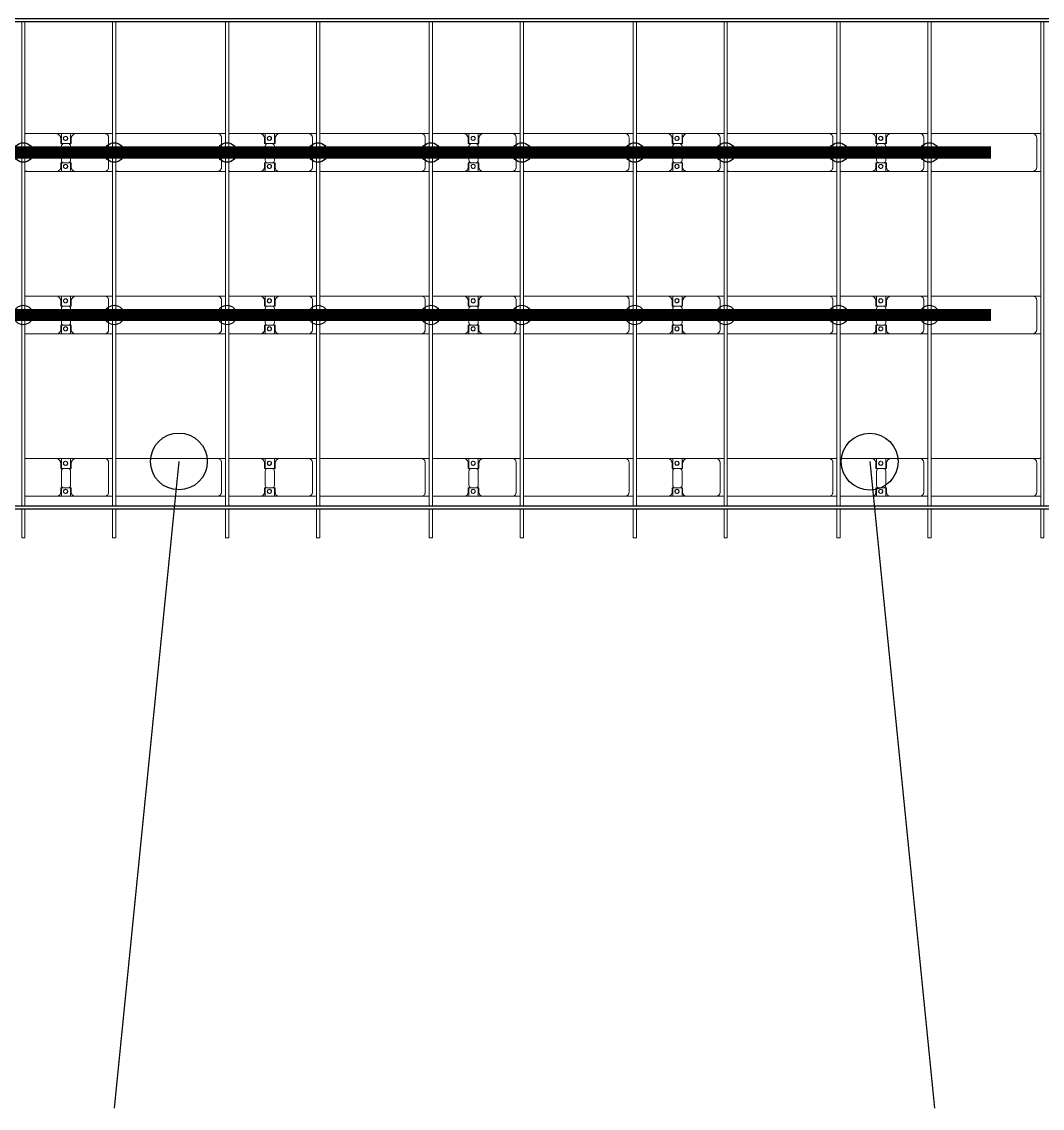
# Model space of a CAD drawing. Header units: millimetres. Extents: x -248177 to 167033, y 156986 to 268923.
# Drawn here: x -147352 to -134783, y 156986 to 170361 of the extents above; entities that cross this region are included whole.
import ezdxf

# ---------------------------------------------------------------- set-up
doc = ezdxf.new("R2010")
doc.units = ezdxf.units.MM
for name, color, linetype, lineweight in [('A-DETL-MBND', 5, 'Continuous', 9), ('A-GENM', 13, 'Continuous', 9), ('S-BEAM', 12, 'Continuous', 9)]:
    doc.layers.add(name, color=color, linetype=linetype, lineweight=lineweight)
for name, color, linetype in [('GC-BICH NEO', 6, 'Continuous'), ('GC-DAY NEO', 5, 'Continuous'), ('GC-HOP 40x60 GIA CUONG', 1, 'Continuous')]:
    doc.layers.add(name, color=color, linetype=linetype)

# ---------------------------------------------------------------- blocks, each defined once
blk = doc.blocks.new('Dầm C52 - Dầm C52-24593-BỐ TRÍ KHUNG KẾT CẤU BÈ PIN 02')
at = {"layer": 'S-BEAM', "color": 1}
for p, q in [((-48593, -20), (-48593, 20)), ((-48593, 20), (-48238, 20)), ((-48198, 20), (-42238, 20)), ((-48238, -20), (-48593, -20)), ((-42238, -20), (-48198, -20))]:
    blk.add_line(p, q, dxfattribs=at)
blk = doc.blocks.new('Dai phao do pin - DẢI PHAO ĐỠ PIN-V143-BỐ TRÍ KHUNG KẾT CẤU BÈ PIN 02')
at = {"layer": 'A-DETL-MBND', "color": 8}
for p, q in [((18320, 242), (18340, 242)), ((18320, 242), (18340, 242)), ((18700, 242), (18340, 242)), ((18700, 242), (18882, 242)), ((18882, 242), (18700, 242)), ((18760, 118), (18760, 182)), ((18768, 242), (18950, 242)), ((18768, 116), (18768, 242)), ((18950, 242), (18768, 242)), ((18882, 242), (18882, 116)), ((18890, 182), (18890, 118)), ((19300, 242), (18950, 242)), ((19300, 242), (19400, 242)), ((19300, 242), (19400, 242)), ((19350, -173), (19350, 192)), ((19440, 242), (19460, 242)), ((19440, 242), (19460, 242)), ((20690, 242), (19460, 242)), ((20690, 242), (20790, 242)), ((20690, 242), (20790, 242)), ((20740, -173), (20740, 192)), ((20830, 242), (20850, 242)), ((20830, 242), (20850, 242)), ((21210, 242), (20850, 242)), ((21210, 242), (21392, 242)), ((21392, 242), (21210, 242)), ((21270, 118), (21270, 182)), ((21278, 242), (21460, 242)), ((21278, 116), (21278, 242)), ((21460, 242), (21278, 242)), ((21392, 242), (21392, 116)), ((21400, 182), (21400, 118)), ((21810, 242), (21460, 242)), ((21810, 242), (21910, 242)), ((21810, 242), (21910, 242)), ((21860, -173), (21860, 192)), ((21950, 242), (21970, 242)), ((21950, 242), (21970, 242)), ((23200, 242), (21970, 242)), ((23200, 242), (23300, 242)), ((23200, 242), (23300, 242)), ((23250, -173), (23250, 192)), ((23340, 242), (23360, 242)), ((23340, 242), (23360, 242)), ((23720, 242), (23360, 242)), ((23720, 242), (23902, 242)), ((23902, 242), (23720, 242)), ((23780, 118), (23780, 182)), ((23788, 242), (23970, 242)), ((23788, 116), (23788, 242)), ((23970, 242), (23788, 242)), ((23902, 242), (23902, 116)), ((23910, 182), (23910, 118)), ((24320, 242), (23970, 242)), ((24320, 242), (24420, 242)), ((24320, 242), (24420, 242)), ((24370, -173), (24370, 192)), ((24460, 242), (24480, 242)), ((24460, 242), (24480, 242)), ((25710, 242), (24480, 242)), ((25710, 242), (25810, 242)), ((25710, 242), (25810, 242)), ((25760, -173), (25760, 192)), ((25850, 242), (25870, 242)), ((25850, 242), (25870, 242)), ((26230, 242), (25870, 242)), ((26230, 242), (26412, 242)), ((26411, 242), (26230, 242)), ((26290, 118), (26290, 182)), ((26298, 242), (26480, 242)), ((26298, 116), (26298, 242)), ((26480, 242), (26298, 242)), ((26412, 242), (26412, 116)), ((26420, 182), (26420, 118)), ((26830, 242), (26480, 242)), ((26830, 242), (26930, 242)), ((26830, 242), (26930, 242)), ((26880, -173), (26880, 192)), ((26970, 242), (26990, 242)), ((26970, 242), (26990, 242)), ((28220, 242), (26990, 242)), ((28220, 242), (28320, 242)), ((28220, 242), (28320, 242)), ((28270, -173), (28270, 192)), ((28360, 242), (28380, 242)), ((28360, 242), (28380, 242)), ((28740, 242), (28380, 242)), ((28740, 242), (28922, 242)), ((28922, 242), (28740, 242)), ((28800, 118), (28800, 182)), ((28808, 242), (28990, 242)), ((28808, 116), (28808, 242)), ((28990, 242), (28808, 242)), ((28922, 242), (28922, 116)), ((28930, 182), (28930, 118)), ((29340, 242), (28990, 242)), ((29340, 242), (29440, 242)), ((29340, 242), (29440, 242)), ((29390, -173), (29390, 192)), ((29480, 242), (29500, 242)), ((29480, 242), (29500, 242)), ((30730, 242), (29500, 242)), ((30730, 242), (30830, 242)), ((30730, 242), (30830, 242)), ((30780, -173), (30780, 192)), ((18852, 118), (18760, 118)), ((18768, 88), (18768, -88)), ((18890, 118), (18798, 118)), ((18882, -88), (18882, 88)), ((21362, 118), (21270, 118)), ((21278, 88), (21278, -88)), ((21400, 118), (21308, 118)), ((21392, -88), (21392, 88)), ((23872, 118), (23780, 118)), ((23788, 88), (23788, -88)), ((23910, 118), (23818, 118)), ((23902, -88), (23902, 88)), ((26382, 118), (26290, 118)), ((26298, 88), (26298, -88)), ((26420, 118), (26328, 118)), ((26412, -88), (26412, 88)), ((28892, 118), (28800, 118)), ((28808, 88), (28808, -88)), ((28930, 118), (28838, 118)), ((28922, -88), (28922, 88)), ((18760, -173), (18760, -118)), ((18760, -118), (18852, -118)), ((18768, -223), (18768, -116)), ((18798, -118), (18890, -118)), ((18882, -116), (18882, -223)), ((18890, -118), (18890, -173)), ((21270, -173), (21270, -118)), ((21270, -118), (21362, -118)), ((21278, -223), (21278, -116)), ((21308, -118), (21400, -118)), ((21392, -116), (21392, -223)), ((21400, -118), (21400, -173)), ((23780, -173), (23780, -118)), ((23780, -118), (23872, -118)), ((23788, -223), (23788, -116)), ((23818, -118), (23910, -118)), ((23902, -116), (23902, -223)), ((23910, -118), (23910, -173)), ((26290, -173), (26290, -118)), ((26290, -118), (26382, -118)), ((26298, -223), (26298, -116)), ((26328, -118), (26420, -118)), ((26412, -116), (26412, -223)), ((26420, -118), (26420, -173)), ((28800, -173), (28800, -118)), ((28800, -118), (28892, -118)), ((28808, -223), (28808, -116)), ((28838, -118), (28930, -118)), ((28922, -116), (28922, -223)), ((28930, -118), (28930, -173)), ((18340, -223), (18320, -223)), ((18340, -223), (18320, -223)), ((18340, -223), (18710, -223)), ((18882, -223), (18710, -223)), ((18710, -223), (18882, -223)), ((18940, -223), (18768, -223)), ((18768, -223), (18940, -223)), ((18940, -223), (19300, -223)), ((19400, -223), (19300, -223)), ((19400, -223), (19300, -223)), ((19460, -223), (19440, -223)), ((19460, -223), (19440, -223)), ((19460, -223), (20690, -223)), ((20790, -223), (20690, -223)), ((20790, -223), (20690, -223)), ((20850, -223), (20830, -223)), ((20850, -223), (20830, -223)), ((20850, -223), (21220, -223)), ((21392, -223), (21220, -223)), ((21220, -223), (21392, -223)), ((21450, -223), (21278, -223)), ((21278, -223), (21450, -223)), ((21450, -223), (21810, -223)), ((21910, -223), (21810, -223)), ((21910, -223), (21810, -223)), ((21970, -223), (21950, -223)), ((21970, -223), (21950, -223)), ((21970, -223), (23200, -223)), ((23300, -223), (23200, -223)), ((23300, -223), (23200, -223)), ((23360, -223), (23340, -223)), ((23360, -223), (23340, -223)), ((23360, -223), (23730, -223)), ((23902, -223), (23730, -223)), ((23730, -223), (23902, -223)), ((23953, -223), (23788, -223)), ((23788, -223), (23953, -223)), ((23960, -223), (24320, -223)), ((24420, -223), (24320, -223)), ((24420, -223), (24320, -223)), ((24480, -223), (24460, -223)), ((24480, -223), (24460, -223)), ((24480, -223), (25710, -223)), ((25810, -223), (25710, -223)), ((25810, -223), (25710, -223)), ((25870, -223), (25850, -223)), ((25870, -223), (25850, -223)), ((25870, -223), (26240, -223)), ((26412, -223), (26240, -223)), ((26240, -223), (26411, -223)), ((26470, -223), (26298, -223)), ((26298, -223), (26470, -223)), ((26470, -223), (26830, -223)), ((26930, -223), (26830, -223)), ((26930, -223), (26830, -223)), ((26990, -223), (26970, -223)), ((26990, -223), (26970, -223)), ((26990, -223), (28220, -223)), ((28320, -223), (28220, -223)), ((28320, -223), (28220, -223)), ((28380, -223), (28360, -223)), ((28380, -223), (28360, -223)), ((28380, -223), (28750, -223)), ((28922, -223), (28750, -223)), ((28750, -223), (28922, -223)), ((28980, -223), (28808, -223)), ((28808, -223), (28980, -223)), ((28980, -223), (29340, -223)), ((29440, -223), (29340, -223)), ((29440, -223), (29340, -223)), ((29500, -223), (29483, -223)), ((29500, -223), (29483, -223)), ((29500, -223), (30730, -223)), ((30830, -223), (30730, -223)), ((30830, -223), (30730, -223))]:
    blk.add_line(p, q, dxfattribs=at)
for centre, radius, start, end in [((18340, 192), 50, 90, 105), ((18700, 182), 60, 360, 90), ((18700, 182), 60, 360, 60), ((18819, 183), 25, 0, 180), ((18819, 183), 25, 0, 165), ((18819, 183), 25, 180, 360), ((18821, 183), 25, 0, 180), ((18821, 183), 25, 90, 180), ((18821, 183), 25, 180, 0), ((18821, 183), 25, 180, 300), ((18819, 183), 25, 210, 0), ((18821, 183), 25, 15, 75), ((18821, 183), 25, 330, 345), ((18950, 182), 60, 90, 180), ((18950, 182), 60, 120, 180), ((19300, 192), 50, 360, 90), ((19300, 192), 50, 360, 75), ((19460, 192), 50, 90, 105), ((20690, 192), 50, 360, 90), ((20690, 192), 50, 59.1566, 90), ((20690, 192), 50, 15, 30), ((20850, 192), 50, 90, 105), ((21210, 182), 60, 0, 90), ((21210, 182), 60, 0, 60), ((21329, 183), 25, 360, 180), ((21329, 183), 25, 360, 165), ((21329, 183), 25, 180, 0), ((21331, 183), 25, 0, 180), ((21331, 183), 25, 90, 180), ((21331, 183), 25, 180, 0), ((21331, 183), 25, 180, 300), ((21329, 183), 25, 210, 0), ((21331, 183), 25, 15, 75), ((21331, 183), 25, 330, 345), ((21460, 182), 60, 90, 180), ((21460, 182), 60, 120, 180), ((21810, 192), 50, 360, 90), ((21810, 192), 50, 360, 75), ((21970, 192), 50, 90, 105), ((23200, 192), 50, 360, 90), ((23200, 192), 50, 59.0938, 90), ((23200, 192), 50, 15, 30), ((23360, 192), 50, 90, 105), ((23720, 182), 60, 360, 90), ((23720, 182), 60, 360, 60), ((23839, 183), 25, 0, 180), ((23839, 183), 25, 0, 165), ((23839, 183), 25, 180, 0), ((23841, 183), 25, 360, 180), ((23841, 183), 25, 90, 180), ((23841, 183), 25, 180, 360), ((23841, 183), 25, 180, 300), ((23839, 183), 25, 210, 0), ((23841, 183), 25, 15, 75), ((23841, 183), 25, 330, 345), ((23970, 182), 60, 90, 180), ((23970, 182), 60, 120, 180), ((24320, 192), 50, 360, 90), ((24320, 192), 50, 360, 75), ((24480, 192), 50, 90, 105), ((25710, 192), 50, 0, 90), ((25710, 192), 50, 59.0311, 90), ((25710, 192), 50, 15, 30), ((25870, 192), 50, 90, 105), ((26230, 182), 60, 360, 90), ((26230, 182), 60, 360, 60), ((26349, 183), 25, 0, 180), ((26349, 183), 25, 0, 165), ((26349, 183), 25, 180, 0), ((26351, 183), 25, 360, 180), ((26351, 183), 25, 90, 180), ((26351, 183), 25, 180, 0), ((26351, 183), 25, 180, 300), ((26349, 183), 25, 210, 0), ((26351, 183), 25, 15, 75), ((26351, 183), 25, 330, 345), ((26480, 182), 60, 90, 180), ((26480, 182), 60, 120, 180), ((26830, 192), 50, 360, 90), ((26830, 192), 50, 360, 75), ((26990, 192), 50, 90, 105), ((28220, 192), 50, 360, 90), ((28220, 192), 50, 58.9684, 90), ((28220, 192), 50, 15, 30), ((28380, 192), 50, 90, 105), ((28740, 182), 60, 360, 90), ((28740, 182), 60, 360, 60), ((28859, 183), 25, 0, 180), ((28859, 183), 25, 360, 165), ((28859, 183), 25, 180, 0), ((28861, 183), 25, 360, 180), ((28861, 183), 25, 90, 180), ((28861, 183), 25, 180, 0), ((28861, 183), 25, 180, 300), ((28859, 183), 25, 210, 0), ((28861, 183), 25, 15, 75), ((28861, 183), 25, 330, 345), ((28990, 182), 60, 90, 180), ((28990, 182), 60, 120, 180), ((29340, 192), 50, 360, 90), ((29340, 192), 50, 360, 75), ((29500, 192), 50, 90, 105), ((30730, 192), 50, 0, 90), ((30730, 192), 50, 58.9056, 90), ((30730, 192), 50, 15, 30), ((18798, 88), 30, 90, 180), ((18852, 88), 30, 360, 90), ((21308, 88), 30, 90, 180), ((21362, 88), 30, 0, 90), ((23818, 88), 30, 90, 180), ((23872, 88), 30, 0, 90), ((26328, 88), 30, 90, 180), ((26382, 88), 30, 0, 90), ((28838, 88), 30, 90, 180), ((28892, 88), 30, 0, 90), ((18798, -88), 30, 180, 270), ((18852, -88), 30, 270, 360), ((21308, -88), 30, 180, 270), ((21362, -88), 30, 270, 0), ((23818, -88), 30, 180, 270), ((23872, -88), 30, 270, 0), ((26328, -88), 30, 180, 270), ((26382, -88), 30, 270, 0), ((28838, -88), 30, 180, 270), ((28892, -88), 30, 270, 0), ((18340, -173), 50, 255, 270), ((18710, -173), 50, 270, 0), ((18710, -173), 50, 285, 0), ((18819, -162), 25, 360, 180), ((18819, -162), 25, 105, 165), ((18819, -162), 25, 180, 360), ((18819, -162), 25, 195, 360), ((18821, -162), 25, 0, 180), ((18821, -162), 25, 105, 180), ((18821, -162), 25, 180, 0), ((18821, -162), 25, 180, 270), ((18819, -162), 25, 360, 75), ((18821, -162), 25, 15, 75), ((18821, -162), 25, 285, 345), ((18940, -173), 50, 180, 270), ((18940, -173), 50, 180, 255), ((19300, -173), 50, 270, 0), ((19300, -173), 50, 285, 360), ((19460, -173), 50, 255, 270), ((19460, -173), 50, 255, 270), ((20690, -173), 50, 270, 360), ((20690, -173), 50, 285, 300), ((20690, -173), 50, 330, 360), ((20850, -173), 50, 255, 270), ((21220, -173), 50, 270, 360), ((21220, -173), 50, 285, 0), ((21329, -162), 25, 360, 180), ((21329, -162), 25, 105, 165), ((21329, -162), 25, 180, 0), ((21329, -162), 25, 195, 0), ((21331, -162), 25, 360, 180), ((21331, -162), 25, 105, 180), ((21331, -162), 25, 180, 0), ((21331, -162), 25, 180, 270), ((21329, -162), 25, 0, 75), ((21331, -162), 25, 15, 75), ((21331, -162), 25, 285, 345), ((21450, -173), 50, 180, 270), ((21450, -173), 50, 180, 255), ((21810, -173), 50, 270, 0), ((21810, -173), 50, 285, 360), ((21970, -173), 50, 255, 270), ((21970, -173), 50, 255, 270), ((23200, -173), 50, 270, 360), ((23200, -173), 50, 285, 300), ((23200, -173), 50, 330, 360), ((23360, -173), 50, 244.4935, 270), ((23360, -173), 50, 244.4935, 255), ((23730, -173), 50, 270, 360), ((23730, -173), 50, 285, 360), ((23839, -162), 25, 360, 180), ((23839, -162), 25, 105, 165), ((23839, -162), 25, 180, 0), ((23839, -162), 25, 195, 0), ((23841, -162), 25, 360, 180), ((23841, -162), 25, 105, 180), ((23841, -162), 25, 180, 360), ((23841, -162), 25, 180, 270), ((23839, -162), 25, 360, 75), ((23841, -162), 25, 15, 75), ((23841, -162), 25, 285, 345), ((23960, -173), 50, 180, 270), ((23960, -173), 50, 180, 255), ((24320, -173), 50, 270, 0), ((24320, -173), 50, 285, 360), ((24480, -173), 50, 255, 270), ((24480, -173), 50, 255, 270), ((25710, -173), 50, 270, 0), ((25710, -173), 50, 285, 300), ((25710, -173), 50, 330, 360), ((25870, -173), 50, 255, 270), ((26240, -173), 50, 270, 0), ((26240, -173), 50, 285, 360), ((26349, -162), 25, 360, 180), ((26349, -162), 25, 105, 165), ((26349, -162), 25, 180, 0), ((26349, -162), 25, 195, 360), ((26351, -162), 25, 360, 180), ((26351, -162), 25, 105, 180), ((26351, -162), 25, 180, 360), ((26351, -162), 25, 180, 270), ((26349, -162), 25, 360, 75), ((26351, -162), 25, 15, 75), ((26351, -162), 25, 285, 345), ((26470, -173), 50, 180, 270), ((26470, -173), 50, 180, 255), ((26830, -173), 50, 270, 360), ((26830, -173), 50, 285, 360), ((26990, -173), 50, 255, 270), ((26990, -173), 50, 255, 270), ((28220, -173), 50, 270, 0), ((28220, -173), 50, 285, 300), ((28220, -173), 50, 330, 360), ((28380, -173), 50, 255, 270), ((28750, -173), 50, 270, 360), ((28750, -173), 50, 285, 360), ((28859, -162), 25, 360, 180), ((28859, -162), 25, 105, 165), ((28859, -162), 25, 180, 0), ((28859, -162), 25, 195, 0), ((28861, -162), 25, 360, 180), ((28861, -162), 25, 105, 180), ((28861, -162), 25, 180, 0), ((28861, -162), 25, 180, 270), ((28859, -162), 25, 360, 75), ((28861, -162), 25, 15, 75), ((28861, -162), 25, 285, 345), ((28980, -173), 50, 180, 270), ((28980, -173), 50, 180, 255), ((29340, -173), 50, 270, 360), ((29340, -173), 50, 285, 0), ((29500, -173), 50, 250.8998, 270), ((29500, -173), 50, 250.8998, 270), ((30730, -173), 50, 270, 0), ((30730, -173), 50, 285, 300), ((30730, -173), 50, 330, 360)]:
    blk.add_arc(centre, radius, start, end, dxfattribs=at)
blk = doc.blocks.new('Dai phao do pin - DẢI PHAO ĐỠ PIN-V144-BỐ TRÍ KHUNG KẾT CẤU BÈ PIN 02')
at = {"layer": 'A-DETL-MBND', "color": 8}
for p, q in [((18320, 242), (18340, 242)), ((18320, 242), (18340, 242)), ((18700, 242), (18340, 242)), ((18700, 242), (18882, 242)), ((18882, 242), (18700, 242)), ((18760, 118), (18760, 182)), ((18768, 242), (18950, 242)), ((18768, 116), (18768, 242)), ((18950, 242), (18768, 242)), ((18882, 242), (18882, 116)), ((18890, 182), (18890, 118)), ((19300, 242), (18950, 242)), ((19300, 242), (19400, 242)), ((19300, 242), (19400, 242)), ((19350, -173), (19350, 192)), ((19440, 242), (19460, 242)), ((19440, 242), (19460, 242)), ((20690, 242), (19460, 242)), ((20690, 242), (20790, 242)), ((20690, 242), (20790, 242)), ((20740, -173), (20740, 192)), ((20830, 242), (20850, 242)), ((20830, 242), (20850, 242)), ((21210, 242), (20850, 242)), ((21210, 242), (21392, 242)), ((21392, 242), (21210, 242)), ((21270, 118), (21270, 182)), ((21278, 242), (21460, 242)), ((21278, 116), (21278, 242)), ((21460, 242), (21278, 242)), ((21392, 242), (21392, 116)), ((21400, 182), (21400, 118)), ((21810, 242), (21460, 242)), ((21810, 242), (21910, 242)), ((21810, 242), (21910, 242)), ((21860, -173), (21860, 192)), ((21950, 242), (21970, 242)), ((21950, 242), (21970, 242)), ((23200, 242), (21970, 242)), ((23200, 242), (23300, 242)), ((23200, 242), (23300, 242)), ((23250, -173), (23250, 192)), ((23340, 242), (23360, 242)), ((23340, 242), (23360, 242)), ((23720, 242), (23360, 242)), ((23720, 242), (23902, 242)), ((23902, 242), (23720, 242)), ((23780, 118), (23780, 182)), ((23788, 242), (23970, 242)), ((23788, 116), (23788, 242)), ((23970, 242), (23788, 242)), ((23902, 242), (23902, 116)), ((23910, 182), (23910, 118)), ((24320, 242), (23970, 242)), ((24320, 242), (24420, 242)), ((24320, 242), (24420, 242)), ((24370, -173), (24370, 192)), ((24460, 242), (24480, 242)), ((24460, 242), (24480, 242)), ((25710, 242), (24480, 242)), ((25710, 242), (25810, 242)), ((25710, 242), (25810, 242)), ((25760, -173), (25760, 192)), ((25850, 242), (25870, 242)), ((25850, 242), (25870, 242)), ((26230, 242), (25870, 242)), ((26230, 242), (26412, 242)), ((26411, 242), (26230, 242)), ((26290, 118), (26290, 182)), ((26298, 242), (26480, 242)), ((26298, 116), (26298, 242)), ((26480, 242), (26298, 242)), ((26412, 242), (26412, 116)), ((26420, 182), (26420, 118)), ((26830, 242), (26480, 242)), ((26830, 242), (26930, 242)), ((26830, 242), (26930, 242)), ((26880, -173), (26880, 192)), ((26970, 242), (26990, 242)), ((26970, 242), (26990, 242)), ((28220, 242), (26990, 242)), ((28220, 242), (28320, 242)), ((28220, 242), (28320, 242)), ((28270, -173), (28270, 192)), ((28360, 242), (28380, 242)), ((28360, 242), (28380, 242)), ((28740, 242), (28380, 242)), ((28740, 242), (28922, 242)), ((28922, 242), (28740, 242)), ((28800, 118), (28800, 182)), ((28808, 242), (28990, 242)), ((28808, 116), (28808, 242)), ((28990, 242), (28808, 242)), ((28922, 242), (28922, 116)), ((28930, 182), (28930, 118)), ((29340, 242), (28990, 242)), ((29340, 242), (29440, 242)), ((29340, 242), (29440, 242)), ((29390, -173), (29390, 192)), ((29483, 242), (29500, 242)), ((29483, 242), (29500, 242)), ((30730, 242), (29500, 242)), ((30730, 242), (30830, 242)), ((30730, 242), (30830, 242)), ((30780, -173), (30780, 192)), ((18852, 118), (18760, 118)), ((18768, 88), (18768, -88)), ((18890, 118), (18798, 118)), ((18882, -88), (18882, 88)), ((21362, 118), (21270, 118)), ((21278, 88), (21278, -88)), ((21400, 118), (21308, 118)), ((21392, -88), (21392, 88)), ((23872, 118), (23780, 118)), ((23788, 88), (23788, -88)), ((23910, 118), (23818, 118)), ((23902, -88), (23902, 88)), ((26382, 118), (26290, 118)), ((26298, 88), (26298, -88)), ((26420, 118), (26328, 118)), ((26412, -88), (26412, 88)), ((28892, 118), (28800, 118)), ((28808, 88), (28808, -88)), ((28930, 118), (28838, 118)), ((28922, -88), (28922, 88)), ((18760, -173), (18760, -118)), ((18760, -118), (18852, -118)), ((18768, -223), (18768, -116)), ((18798, -118), (18890, -118)), ((18882, -116), (18882, -223)), ((18890, -118), (18890, -173)), ((21270, -173), (21270, -118)), ((21270, -118), (21362, -118)), ((21278, -223), (21278, -116)), ((21308, -118), (21400, -118)), ((21392, -116), (21392, -223)), ((21400, -118), (21400, -173)), ((23780, -173), (23780, -118)), ((23780, -118), (23872, -118)), ((23788, -223), (23788, -116)), ((23818, -118), (23910, -118)), ((23902, -116), (23902, -223)), ((23910, -118), (23910, -173)), ((26290, -173), (26290, -118)), ((26290, -118), (26382, -118)), ((26298, -223), (26298, -116)), ((26328, -118), (26420, -118)), ((26412, -116), (26412, -223)), ((26420, -118), (26420, -173)), ((28800, -173), (28800, -118)), ((28800, -118), (28892, -118)), ((28808, -223), (28808, -116)), ((28838, -118), (28930, -118)), ((28922, -116), (28922, -223)), ((28930, -118), (28930, -173)), ((18340, -223), (18320, -223)), ((18340, -223), (18320, -223)), ((18340, -223), (18710, -223)), ((18882, -223), (18710, -223)), ((18710, -223), (18882, -223)), ((18940, -223), (18768, -223)), ((18768, -223), (18940, -223)), ((18940, -223), (19300, -223)), ((19400, -223), (19300, -223)), ((19400, -223), (19300, -223)), ((19460, -223), (19440, -223)), ((19460, -223), (19440, -223)), ((19460, -223), (20690, -223)), ((20790, -223), (20690, -223)), ((20790, -223), (20690, -223)), ((20850, -223), (20830, -223)), ((20850, -223), (20830, -223)), ((20850, -223), (21220, -223)), ((21392, -223), (21220, -223)), ((21220, -223), (21392, -223)), ((21450, -223), (21278, -223)), ((21278, -223), (21450, -223)), ((21450, -223), (21810, -223)), ((21910, -223), (21810, -223)), ((21910, -223), (21810, -223)), ((21970, -223), (21950, -223)), ((21970, -223), (21950, -223)), ((21970, -223), (23200, -223)), ((23300, -223), (23200, -223)), ((23300, -223), (23200, -223)), ((23360, -223), (23340, -223)), ((23360, -223), (23340, -223)), ((23360, -223), (23730, -223)), ((23902, -223), (23730, -223)), ((23730, -223), (23902, -223)), ((23953, -223), (23788, -223)), ((23788, -223), (23953, -223)), ((23960, -223), (24320, -223)), ((24420, -223), (24320, -223)), ((24420, -223), (24320, -223)), ((24480, -223), (24460, -223)), ((24480, -223), (24460, -223)), ((24480, -223), (25710, -223)), ((25810, -223), (25710, -223)), ((25810, -223), (25710, -223)), ((25870, -223), (25850, -223)), ((25870, -223), (25850, -223)), ((25870, -223), (26240, -223)), ((26412, -223), (26240, -223)), ((26240, -223), (26411, -223)), ((26470, -223), (26298, -223)), ((26298, -223), (26470, -223)), ((26470, -223), (26830, -223)), ((26930, -223), (26830, -223)), ((26930, -223), (26830, -223)), ((26990, -223), (26970, -223)), ((26990, -223), (26970, -223)), ((26990, -223), (28220, -223)), ((28320, -223), (28220, -223)), ((28320, -223), (28220, -223)), ((28380, -223), (28360, -223)), ((28380, -223), (28360, -223)), ((28380, -223), (28750, -223)), ((28922, -223), (28750, -223)), ((28750, -223), (28922, -223)), ((28980, -223), (28808, -223)), ((28808, -223), (28980, -223)), ((28980, -223), (29340, -223)), ((29440, -223), (29340, -223)), ((29440, -223), (29340, -223)), ((29500, -223), (29483, -223)), ((29500, -223), (29483, -223)), ((29500, -223), (30730, -223)), ((30830, -223), (30730, -223)), ((30830, -223), (30730, -223))]:
    blk.add_line(p, q, dxfattribs=at)
for centre, radius, start, end in [((18340, 192), 50, 90, 105), ((18700, 182), 60, 360, 90), ((18700, 182), 60, 360, 60), ((18819, 183), 25, 0, 180), ((18819, 183), 25, 0, 165), ((18819, 183), 25, 180, 360), ((18821, 183), 25, 0, 180), ((18821, 183), 25, 90, 180), ((18821, 183), 25, 180, 0), ((18821, 183), 25, 180, 300), ((18819, 183), 25, 210, 0), ((18821, 183), 25, 15, 75), ((18821, 183), 25, 330, 345), ((18950, 182), 60, 90, 180), ((18950, 182), 60, 120, 180), ((19300, 192), 50, 360, 90), ((19300, 192), 50, 360, 75), ((19460, 192), 50, 90, 105), ((20690, 192), 50, 360, 90), ((20690, 192), 50, 60, 90), ((20690, 192), 50, 15, 30), ((20850, 192), 50, 90, 105), ((21210, 182), 60, 0, 90), ((21210, 182), 60, 0, 60), ((21329, 183), 25, 360, 180), ((21329, 183), 25, 360, 165), ((21329, 183), 25, 180, 0), ((21331, 183), 25, 0, 180), ((21331, 183), 25, 90, 180), ((21331, 183), 25, 180, 0), ((21331, 183), 25, 180, 300), ((21329, 183), 25, 210, 0), ((21331, 183), 25, 15, 75), ((21331, 183), 25, 330, 345), ((21460, 182), 60, 90, 180), ((21460, 182), 60, 120, 180), ((21810, 192), 50, 360, 90), ((21810, 192), 50, 360, 75), ((21970, 192), 50, 90, 105), ((23200, 192), 50, 360, 90), ((23200, 192), 50, 60, 90), ((23200, 192), 50, 15, 30), ((23360, 192), 50, 90, 115.5319), ((23360, 192), 50, 105, 115.5319), ((23720, 182), 60, 360, 90), ((23720, 182), 60, 360, 60), ((23839, 183), 25, 0, 180), ((23839, 183), 25, 0, 165), ((23839, 183), 25, 180, 0), ((23841, 183), 25, 360, 180), ((23841, 183), 25, 90, 180), ((23841, 183), 25, 180, 360), ((23841, 183), 25, 180, 300), ((23839, 183), 25, 210, 0), ((23841, 183), 25, 15, 75), ((23841, 183), 25, 330, 345), ((23970, 182), 60, 90, 180), ((23970, 182), 60, 120, 180), ((24320, 192), 50, 360, 90), ((24320, 192), 50, 360, 75), ((24480, 192), 50, 90, 105), ((25710, 192), 50, 0, 90), ((25710, 192), 50, 60, 90), ((25710, 192), 50, 15, 30), ((25870, 192), 50, 90, 105), ((26230, 182), 60, 360, 90), ((26230, 182), 60, 360, 60), ((26349, 183), 25, 0, 180), ((26349, 183), 25, 0, 165), ((26349, 183), 25, 180, 0), ((26351, 183), 25, 360, 180), ((26351, 183), 25, 90, 180), ((26351, 183), 25, 180, 0), ((26351, 183), 25, 180, 300), ((26349, 183), 25, 210, 0), ((26351, 183), 25, 15, 75), ((26351, 183), 25, 330, 345), ((26480, 182), 60, 90, 180), ((26480, 182), 60, 120, 180), ((26830, 192), 50, 360, 90), ((26830, 192), 50, 360, 75), ((26990, 192), 50, 90, 105), ((28220, 192), 50, 360, 90), ((28220, 192), 50, 60, 90), ((28220, 192), 50, 15, 30), ((28380, 192), 50, 90, 105), ((28740, 182), 60, 360, 90), ((28740, 182), 60, 360, 60), ((28859, 183), 25, 0, 180), ((28859, 183), 25, 360, 165), ((28859, 183), 25, 180, 0), ((28861, 183), 25, 360, 180), ((28861, 183), 25, 90, 180), ((28861, 183), 25, 180, 0), ((28861, 183), 25, 180, 300), ((28859, 183), 25, 210, 0), ((28861, 183), 25, 15, 75), ((28861, 183), 25, 330, 345), ((28990, 182), 60, 90, 180), ((28990, 182), 60, 120, 180), ((29340, 192), 50, 360, 90), ((29340, 192), 50, 360, 75), ((29500, 192), 50, 90, 109.1255), ((30730, 192), 50, 0, 90), ((30730, 192), 50, 60, 90), ((30730, 192), 50, 15, 30), ((18798, 88), 30, 90, 180), ((18852, 88), 30, 360, 90), ((21308, 88), 30, 90, 180), ((21362, 88), 30, 0, 90), ((23818, 88), 30, 90, 180), ((23872, 88), 30, 0, 90), ((26328, 88), 30, 90, 180), ((26382, 88), 30, 0, 90), ((28838, 88), 30, 90, 180), ((28892, 88), 30, 0, 90), ((18798, -88), 30, 180, 270), ((18852, -88), 30, 270, 360), ((21308, -88), 30, 180, 270), ((21362, -88), 30, 270, 0), ((23818, -88), 30, 180, 270), ((23872, -88), 30, 270, 0), ((26328, -88), 30, 180, 270), ((26382, -88), 30, 270, 0), ((28838, -88), 30, 180, 270), ((28892, -88), 30, 270, 0), ((18340, -173), 50, 255, 270), ((18710, -173), 50, 270, 0), ((18710, -173), 50, 285, 0), ((18819, -162), 25, 360, 180), ((18819, -162), 25, 105, 165), ((18819, -162), 25, 180, 360), ((18819, -162), 25, 195, 360), ((18821, -162), 25, 0, 180), ((18821, -162), 25, 105, 180), ((18821, -162), 25, 180, 0), ((18821, -162), 25, 180, 270), ((18819, -162), 25, 360, 75), ((18821, -162), 25, 15, 75), ((18821, -162), 25, 285, 345), ((18940, -173), 50, 180, 270), ((18940, -173), 50, 180, 255), ((19300, -173), 50, 270, 0), ((19300, -173), 50, 285, 360), ((19460, -173), 50, 255, 270), ((19460, -173), 50, 255, 270), ((20690, -173), 50, 270, 360), ((20690, -173), 50, 285, 300), ((20690, -173), 50, 330, 360), ((20850, -173), 50, 255, 270), ((21220, -173), 50, 270, 360), ((21220, -173), 50, 285, 0), ((21329, -162), 25, 360, 180), ((21329, -162), 25, 105, 165), ((21329, -162), 25, 180, 0), ((21329, -162), 25, 195, 0), ((21331, -162), 25, 360, 180), ((21331, -162), 25, 105, 180), ((21331, -162), 25, 180, 0), ((21331, -162), 25, 180, 270), ((21329, -162), 25, 0, 75), ((21331, -162), 25, 15, 75), ((21331, -162), 25, 285, 345), ((21450, -173), 50, 180, 270), ((21450, -173), 50, 180, 255), ((21810, -173), 50, 270, 0), ((21810, -173), 50, 285, 360), ((21970, -173), 50, 255, 270), ((21970, -173), 50, 255, 270), ((23200, -173), 50, 270, 360), ((23200, -173), 50, 285, 300), ((23200, -173), 50, 330, 360), ((23360, -173), 50, 244.4606, 270), ((23360, -173), 50, 244.4606, 255), ((23730, -173), 50, 270, 360), ((23730, -173), 50, 285, 360), ((23839, -162), 25, 360, 180), ((23839, -162), 25, 105, 165), ((23839, -162), 25, 180, 0), ((23839, -162), 25, 195, 0), ((23841, -162), 25, 360, 180), ((23841, -162), 25, 105, 180), ((23841, -162), 25, 180, 360), ((23841, -162), 25, 180, 270), ((23839, -162), 25, 360, 75), ((23841, -162), 25, 15, 75), ((23841, -162), 25, 285, 345), ((23960, -173), 50, 180, 270), ((23960, -173), 50, 180, 255), ((24320, -173), 50, 270, 0), ((24320, -173), 50, 285, 360), ((24480, -173), 50, 255, 270), ((24480, -173), 50, 255, 270), ((25710, -173), 50, 270, 0), ((25710, -173), 50, 285, 300), ((25710, -173), 50, 330, 360), ((25870, -173), 50, 255, 270), ((26240, -173), 50, 270, 0), ((26240, -173), 50, 285, 360), ((26349, -162), 25, 360, 180), ((26349, -162), 25, 105, 165), ((26349, -162), 25, 180, 0), ((26349, -162), 25, 195, 360), ((26351, -162), 25, 360, 180), ((26351, -162), 25, 105, 180), ((26351, -162), 25, 180, 360), ((26351, -162), 25, 180, 270), ((26349, -162), 25, 360, 75), ((26351, -162), 25, 15, 75), ((26351, -162), 25, 285, 345), ((26470, -173), 50, 180, 270), ((26470, -173), 50, 180, 255), ((26830, -173), 50, 270, 360), ((26830, -173), 50, 285, 360), ((26990, -173), 50, 255, 270), ((26990, -173), 50, 255, 270), ((28220, -173), 50, 270, 0), ((28220, -173), 50, 285, 300), ((28220, -173), 50, 330, 360), ((28380, -173), 50, 255, 270), ((28750, -173), 50, 270, 360), ((28750, -173), 50, 285, 360), ((28859, -162), 25, 360, 180), ((28859, -162), 25, 105, 165), ((28859, -162), 25, 180, 0), ((28859, -162), 25, 195, 0), ((28861, -162), 25, 360, 180), ((28861, -162), 25, 105, 180), ((28861, -162), 25, 180, 0), ((28861, -162), 25, 180, 270), ((28859, -162), 25, 360, 75), ((28861, -162), 25, 15, 75), ((28861, -162), 25, 285, 345), ((28980, -173), 50, 180, 270), ((28980, -173), 50, 180, 255), ((29340, -173), 50, 270, 360), ((29340, -173), 50, 285, 0), ((29500, -173), 50, 250.8669, 270), ((29500, -173), 50, 250.8669, 270), ((30730, -173), 50, 270, 0), ((30730, -173), 50, 285, 300), ((30730, -173), 50, 330, 360)]:
    blk.add_arc(centre, radius, start, end, dxfattribs=at)
blk = doc.blocks.new('Dai phao do pin - DẢI PHAO ĐỠ PIN-V145-BỐ TRÍ KHUNG KẾT CẤU BÈ PIN 02')
at = {"layer": 'A-DETL-MBND', "color": 8}
for p, q in [((18320, 242), (18340, 242)), ((18320, 242), (18340, 242)), ((18700, 242), (18340, 242)), ((18700, 242), (18882, 242)), ((18882, 242), (18700, 242)), ((18760, 118), (18760, 182)), ((18768, 242), (18950, 242)), ((18768, 116), (18768, 242)), ((18950, 242), (18768, 242)), ((18882, 242), (18882, 116)), ((18890, 182), (18890, 118)), ((19300, 242), (18950, 242)), ((19300, 242), (19400, 242)), ((19300, 242), (19400, 242)), ((19350, -173), (19350, 192)), ((19440, 242), (19460, 242)), ((19440, 242), (19460, 242)), ((20690, 242), (19460, 242)), ((20690, 242), (20790, 242)), ((20690, 242), (20790, 242)), ((20740, -173), (20740, 192)), ((20830, 242), (20850, 242)), ((20830, 242), (20850, 242)), ((21210, 242), (20850, 242)), ((21210, 242), (21392, 242)), ((21392, 242), (21210, 242)), ((21270, 118), (21270, 182)), ((21278, 242), (21460, 242)), ((21278, 116), (21278, 242)), ((21460, 242), (21278, 242)), ((21392, 242), (21392, 116)), ((21400, 182), (21400, 118)), ((21810, 242), (21460, 242)), ((21810, 242), (21910, 242)), ((21810, 242), (21910, 242)), ((21860, -173), (21860, 192)), ((21950, 242), (21970, 242)), ((21950, 242), (21970, 242)), ((23200, 242), (21970, 242)), ((23200, 242), (23300, 242)), ((23200, 242), (23300, 242)), ((23250, -173), (23250, 192)), ((23340, 242), (23360, 242)), ((23340, 242), (23360, 242)), ((23720, 242), (23360, 242)), ((23720, 242), (23902, 242)), ((23902, 242), (23720, 242)), ((23780, 118), (23780, 182)), ((23788, 242), (23970, 242)), ((23788, 116), (23788, 242)), ((23970, 242), (23788, 242)), ((23902, 242), (23902, 116)), ((23910, 182), (23910, 118)), ((24320, 242), (23970, 242)), ((24320, 242), (24420, 242)), ((24320, 242), (24420, 242)), ((24370, -173), (24370, 192)), ((24460, 242), (24480, 242)), ((24460, 242), (24480, 242)), ((25710, 242), (24480, 242)), ((25710, 242), (25810, 242)), ((25710, 242), (25810, 242)), ((25760, -173), (25760, 192)), ((25850, 242), (25870, 242)), ((25850, 242), (25870, 242)), ((26230, 242), (25870, 242)), ((26230, 242), (26412, 242)), ((26411, 242), (26230, 242)), ((26290, 118), (26290, 182)), ((26298, 242), (26480, 242)), ((26298, 116), (26298, 242)), ((26480, 242), (26298, 242)), ((26412, 242), (26412, 116)), ((26420, 182), (26420, 118)), ((26830, 242), (26480, 242)), ((26830, 242), (26930, 242)), ((26830, 242), (26930, 242)), ((26880, -173), (26880, 192)), ((26970, 242), (26990, 242)), ((26970, 242), (26990, 242)), ((28220, 242), (26990, 242)), ((28220, 242), (28320, 242)), ((28220, 242), (28320, 242)), ((28270, -173), (28270, 192)), ((28360, 242), (28380, 242)), ((28360, 242), (28380, 242)), ((28740, 242), (28380, 242)), ((28740, 242), (28922, 242)), ((28922, 242), (28740, 242)), ((28800, 118), (28800, 182)), ((28808, 242), (28990, 242)), ((28808, 116), (28808, 242)), ((28990, 242), (28808, 242)), ((28922, 242), (28922, 116)), ((28930, 182), (28930, 118)), ((29340, 242), (28990, 242)), ((29340, 242), (29440, 242)), ((29340, 242), (29440, 242)), ((29390, -173), (29390, 192)), ((29483, 242), (29500, 242)), ((29483, 242), (29500, 242)), ((30730, 242), (29500, 242)), ((30730, 242), (30830, 242)), ((30730, 242), (30830, 242)), ((30780, -173), (30780, 192)), ((18852, 118), (18760, 118)), ((18768, 88), (18768, -88)), ((18890, 118), (18798, 118)), ((18882, -88), (18882, 88)), ((21362, 118), (21270, 118)), ((21278, 88), (21278, -88)), ((21400, 118), (21308, 118)), ((21392, -88), (21392, 88)), ((23872, 118), (23780, 118)), ((23788, 88), (23788, -88)), ((23910, 118), (23818, 118)), ((23902, -88), (23902, 88)), ((26382, 118), (26290, 118)), ((26298, 88), (26298, -88)), ((26420, 118), (26328, 118)), ((26412, -88), (26412, 88)), ((28892, 118), (28800, 118)), ((28808, 88), (28808, -88)), ((28930, 118), (28838, 118)), ((28922, -88), (28922, 88)), ((18760, -173), (18760, -118)), ((18760, -118), (18852, -118)), ((18768, -223), (18768, -116)), ((18798, -118), (18890, -118)), ((18882, -116), (18882, -223)), ((18890, -118), (18890, -173)), ((21270, -173), (21270, -118)), ((21270, -118), (21362, -118)), ((21278, -223), (21278, -116)), ((21308, -118), (21400, -118)), ((21392, -116), (21392, -223)), ((21400, -118), (21400, -173)), ((23780, -173), (23780, -118)), ((23780, -118), (23872, -118)), ((23788, -223), (23788, -116)), ((23818, -118), (23910, -118)), ((23902, -116), (23902, -223)), ((23910, -118), (23910, -173)), ((26290, -173), (26290, -118)), ((26290, -118), (26382, -118)), ((26298, -223), (26298, -116)), ((26328, -118), (26420, -118)), ((26412, -116), (26412, -223)), ((26420, -118), (26420, -173)), ((28800, -173), (28800, -118)), ((28800, -118), (28892, -118)), ((28808, -223), (28808, -116)), ((28838, -118), (28930, -118)), ((28922, -116), (28922, -223)), ((28930, -118), (28930, -173)), ((18340, -223), (18320, -223)), ((18340, -223), (18320, -223)), ((18340, -223), (18710, -223)), ((18882, -223), (18710, -223)), ((18710, -223), (18882, -223)), ((18940, -223), (18768, -223)), ((18768, -223), (18940, -223)), ((18940, -223), (19300, -223)), ((19400, -223), (19300, -223)), ((19400, -223), (19300, -223)), ((19460, -223), (19440, -223)), ((19460, -223), (19440, -223)), ((19460, -223), (20690, -223)), ((20790, -223), (20690, -223)), ((20790, -223), (20690, -223)), ((20850, -223), (20830, -223)), ((20850, -223), (20830, -223)), ((20850, -223), (21220, -223)), ((21392, -223), (21220, -223)), ((21220, -223), (21392, -223)), ((21450, -223), (21278, -223)), ((21278, -223), (21450, -223)), ((21450, -223), (21810, -223)), ((21910, -223), (21810, -223)), ((21910, -223), (21810, -223)), ((21970, -223), (21950, -223)), ((21970, -223), (21950, -223)), ((21970, -223), (23200, -223)), ((23300, -223), (23200, -223)), ((23300, -223), (23200, -223)), ((23360, -223), (23340, -223)), ((23360, -223), (23340, -223)), ((23360, -223), (23730, -223)), ((23902, -223), (23730, -223)), ((23730, -223), (23902, -223)), ((23953, -223), (23788, -223)), ((23788, -223), (23953, -223)), ((23960, -223), (24320, -223)), ((24420, -223), (24320, -223)), ((24420, -223), (24320, -223)), ((24480, -223), (24460, -223)), ((24480, -223), (24460, -223)), ((24480, -223), (25710, -223)), ((25810, -223), (25710, -223)), ((25810, -223), (25710, -223)), ((25870, -223), (25850, -223)), ((25870, -223), (25850, -223)), ((25870, -223), (26240, -223)), ((26412, -223), (26240, -223)), ((26240, -223), (26411, -223)), ((26470, -223), (26298, -223)), ((26298, -223), (26470, -223)), ((26470, -223), (26830, -223)), ((26930, -223), (26830, -223)), ((26930, -223), (26830, -223)), ((26990, -223), (26970, -223)), ((26990, -223), (26970, -223)), ((26990, -223), (28220, -223)), ((28320, -223), (28220, -223)), ((28320, -223), (28220, -223)), ((28380, -223), (28360, -223)), ((28380, -223), (28360, -223)), ((28380, -223), (28750, -223)), ((28922, -223), (28750, -223)), ((28750, -223), (28922, -223)), ((28980, -223), (28808, -223)), ((28808, -223), (28980, -223)), ((28980, -223), (29340, -223)), ((29440, -223), (29340, -223)), ((29440, -223), (29340, -223)), ((29500, -223), (29483, -223)), ((29500, -223), (29483, -223)), ((29500, -223), (30730, -223)), ((30830, -223), (30730, -223)), ((30830, -223), (30730, -223))]:
    blk.add_line(p, q, dxfattribs=at)
for centre, radius, start, end in [((18340, 192), 50, 90, 105), ((18700, 182), 60, 360, 90), ((18700, 182), 60, 360, 60), ((18819, 183), 25, 0, 180), ((18819, 183), 25, 0, 165), ((18819, 183), 25, 180, 360), ((18821, 183), 25, 0, 180), ((18821, 183), 25, 90, 180), ((18821, 183), 25, 180, 0), ((18821, 183), 25, 180, 300), ((18819, 183), 25, 210, 0), ((18821, 183), 25, 15, 75), ((18821, 183), 25, 330, 345), ((18950, 182), 60, 90, 180), ((18950, 182), 60, 120, 180), ((19300, 192), 50, 360, 90), ((19300, 192), 50, 360, 75), ((19460, 192), 50, 90, 105), ((20690, 192), 50, 360, 90), ((20690, 192), 50, 60, 90), ((20690, 192), 50, 15, 30), ((20850, 192), 50, 90, 105), ((21210, 182), 60, 0, 90), ((21210, 182), 60, 0, 60), ((21329, 183), 25, 360, 180), ((21329, 183), 25, 360, 165), ((21329, 183), 25, 180, 0), ((21331, 183), 25, 0, 180), ((21331, 183), 25, 90, 180), ((21331, 183), 25, 180, 0), ((21331, 183), 25, 180, 300), ((21329, 183), 25, 210, 0), ((21331, 183), 25, 15, 75), ((21331, 183), 25, 330, 345), ((21460, 182), 60, 90, 180), ((21460, 182), 60, 120, 180), ((21810, 192), 50, 360, 90), ((21810, 192), 50, 360, 75), ((21970, 192), 50, 90, 105), ((23200, 192), 50, 360, 90), ((23200, 192), 50, 60, 90), ((23200, 192), 50, 15, 30), ((23360, 192), 50, 90, 115.5649), ((23360, 192), 50, 105, 115.5649), ((23720, 182), 60, 360, 90), ((23720, 182), 60, 360, 60), ((23839, 183), 25, 0, 180), ((23839, 183), 25, 0, 165), ((23839, 183), 25, 180, 0), ((23841, 183), 25, 360, 180), ((23841, 183), 25, 90, 180), ((23841, 183), 25, 180, 360), ((23841, 183), 25, 180, 300), ((23839, 183), 25, 210, 0), ((23841, 183), 25, 15, 75), ((23841, 183), 25, 330, 345), ((23970, 182), 60, 90, 180), ((23970, 182), 60, 120, 180), ((24320, 192), 50, 360, 90), ((24320, 192), 50, 360, 75), ((24480, 192), 50, 90, 105), ((25710, 192), 50, 0, 90), ((25710, 192), 50, 60, 90), ((25710, 192), 50, 15, 30), ((25870, 192), 50, 90, 105), ((26230, 182), 60, 360, 90), ((26230, 182), 60, 360, 60), ((26349, 183), 25, 0, 180), ((26349, 183), 25, 0, 165), ((26349, 183), 25, 180, 0), ((26351, 183), 25, 360, 180), ((26351, 183), 25, 90, 180), ((26351, 183), 25, 180, 0), ((26351, 183), 25, 180, 300), ((26349, 183), 25, 210, 0), ((26351, 183), 25, 15, 75), ((26351, 183), 25, 330, 345), ((26480, 182), 60, 90, 180), ((26480, 182), 60, 120, 180), ((26830, 192), 50, 360, 90), ((26830, 192), 50, 360, 75), ((26990, 192), 50, 90, 105), ((28220, 192), 50, 360, 90), ((28220, 192), 50, 60, 90), ((28220, 192), 50, 15, 30), ((28380, 192), 50, 90, 105), ((28740, 182), 60, 360, 90), ((28740, 182), 60, 360, 60), ((28859, 183), 25, 0, 180), ((28859, 183), 25, 360, 165), ((28859, 183), 25, 180, 0), ((28861, 183), 25, 360, 180), ((28861, 183), 25, 90, 180), ((28861, 183), 25, 180, 0), ((28861, 183), 25, 180, 300), ((28859, 183), 25, 210, 0), ((28861, 183), 25, 15, 75), ((28861, 183), 25, 330, 345), ((28990, 182), 60, 90, 180), ((28990, 182), 60, 120, 180), ((29340, 192), 50, 360, 90), ((29340, 192), 50, 360, 75), ((29500, 192), 50, 90, 109.1585), ((30730, 192), 50, 0, 90), ((30730, 192), 50, 60, 90), ((30730, 192), 50, 15, 30), ((18798, 88), 30, 90, 180), ((18852, 88), 30, 360, 90), ((21308, 88), 30, 90, 180), ((21362, 88), 30, 0, 90), ((23818, 88), 30, 90, 180), ((23872, 88), 30, 0, 90), ((26328, 88), 30, 90, 180), ((26382, 88), 30, 0, 90), ((28838, 88), 30, 90, 180), ((28892, 88), 30, 0, 90), ((18798, -88), 30, 180, 270), ((18852, -88), 30, 270, 360), ((21308, -88), 30, 180, 270), ((21362, -88), 30, 270, 0), ((23818, -88), 30, 180, 270), ((23872, -88), 30, 270, 0), ((26328, -88), 30, 180, 270), ((26382, -88), 30, 270, 0), ((28838, -88), 30, 180, 270), ((28892, -88), 30, 270, 0), ((18340, -173), 50, 255, 270), ((18710, -173), 50, 270, 0), ((18710, -173), 50, 285, 0), ((18819, -162), 25, 360, 180), ((18819, -162), 25, 105, 165), ((18819, -162), 25, 180, 360), ((18819, -162), 25, 195, 360), ((18821, -162), 25, 0, 180), ((18821, -162), 25, 105, 180), ((18821, -162), 25, 180, 0), ((18821, -162), 25, 180, 270), ((18819, -162), 25, 360, 75), ((18821, -162), 25, 15, 75), ((18821, -162), 25, 285, 345), ((18940, -173), 50, 180, 270), ((18940, -173), 50, 180, 255), ((19300, -173), 50, 270, 0), ((19300, -173), 50, 285, 360), ((19460, -173), 50, 255, 270), ((19460, -173), 50, 255, 270), ((20690, -173), 50, 270, 360), ((20690, -173), 50, 285, 300), ((20690, -173), 50, 330, 360), ((20850, -173), 50, 255, 270), ((21220, -173), 50, 270, 360), ((21220, -173), 50, 285, 0), ((21329, -162), 25, 360, 180), ((21329, -162), 25, 105, 165), ((21329, -162), 25, 180, 0), ((21329, -162), 25, 195, 0), ((21331, -162), 25, 360, 180), ((21331, -162), 25, 105, 180), ((21331, -162), 25, 180, 0), ((21331, -162), 25, 180, 270), ((21329, -162), 25, 0, 75), ((21331, -162), 25, 15, 75), ((21331, -162), 25, 285, 345), ((21450, -173), 50, 180, 270), ((21450, -173), 50, 180, 255), ((21810, -173), 50, 270, 0), ((21810, -173), 50, 285, 360), ((21970, -173), 50, 255, 270), ((21970, -173), 50, 255, 270), ((23200, -173), 50, 270, 360), ((23200, -173), 50, 285, 300), ((23200, -173), 50, 330, 360), ((23360, -173), 50, 244.4276, 270), ((23360, -173), 50, 244.4276, 255), ((23730, -173), 50, 270, 360), ((23730, -173), 50, 285, 360), ((23839, -162), 25, 360, 180), ((23839, -162), 25, 105, 165), ((23839, -162), 25, 180, 0), ((23839, -162), 25, 195, 0), ((23841, -162), 25, 360, 180), ((23841, -162), 25, 105, 180), ((23841, -162), 25, 180, 360), ((23841, -162), 25, 180, 270), ((23839, -162), 25, 360, 75), ((23841, -162), 25, 15, 75), ((23841, -162), 25, 285, 345), ((23960, -173), 50, 180, 270), ((23960, -173), 50, 180, 255), ((24320, -173), 50, 270, 0), ((24320, -173), 50, 285, 360), ((24480, -173), 50, 255, 270), ((24480, -173), 50, 255, 270), ((25710, -173), 50, 270, 0), ((25710, -173), 50, 285, 300), ((25710, -173), 50, 330, 360), ((25870, -173), 50, 255, 270), ((26240, -173), 50, 270, 0), ((26240, -173), 50, 285, 360), ((26349, -162), 25, 360, 180), ((26349, -162), 25, 105, 165), ((26349, -162), 25, 180, 0), ((26349, -162), 25, 195, 360), ((26351, -162), 25, 360, 180), ((26351, -162), 25, 105, 180), ((26351, -162), 25, 180, 360), ((26351, -162), 25, 180, 270), ((26349, -162), 25, 360, 75), ((26351, -162), 25, 15, 75), ((26351, -162), 25, 285, 345), ((26470, -173), 50, 180, 270), ((26470, -173), 50, 180, 255), ((26830, -173), 50, 270, 360), ((26830, -173), 50, 285, 360), ((26990, -173), 50, 255, 270), ((26990, -173), 50, 255, 270), ((28220, -173), 50, 270, 0), ((28220, -173), 50, 285, 300), ((28220, -173), 50, 330, 360), ((28380, -173), 50, 255, 270), ((28750, -173), 50, 270, 360), ((28750, -173), 50, 285, 360), ((28859, -162), 25, 360, 180), ((28859, -162), 25, 105, 165), ((28859, -162), 25, 180, 0), ((28859, -162), 25, 195, 0), ((28861, -162), 25, 360, 180), ((28861, -162), 25, 105, 180), ((28861, -162), 25, 180, 0), ((28861, -162), 25, 180, 270), ((28859, -162), 25, 360, 75), ((28861, -162), 25, 15, 75), ((28861, -162), 25, 285, 345), ((28980, -173), 50, 180, 270), ((28980, -173), 50, 180, 255), ((29340, -173), 50, 270, 360), ((29340, -173), 50, 285, 0), ((29500, -173), 50, 250.834, 270), ((29500, -173), 50, 250.834, 270), ((30730, -173), 50, 270, 0), ((30730, -173), 50, 285, 300), ((30730, -173), 50, 330, 360)]:
    blk.add_arc(centre, radius, start, end, dxfattribs=at)
blk = doc.blocks.new('Dầm C52 - Hộp 40x60-25000-BỐ TRÍ KHUNG KẾT CẤU BÈ PIN 02')
at = {"layer": 'S-BEAM', "color": 3, "lineweight": 25}
for p, q in [((-56544, 20), (56544, 20)), ((56544, -20), (-56544, -20))]:
    blk.add_line(p, q, dxfattribs=at)
blk = doc.blocks.new('HOBANMONG_BEPIN 2_rvt-1-BỐ TRÍ KHUNG KẾT CẤU BÈ PIN 02')
at = {"layer": 'A-GENM', "lineweight": 9, "rotation": 0.0007586094741477002}
for name, p in [('Dai phao do pin - DẢI PHAO ĐỠ PIN-V143-BỐ TRÍ KHUNG KẾT CẤU BÈ PIN 02', (-165632, 168742)), ('Dai phao do pin - DẢI PHAO ĐỠ PIN-V144-BỐ TRÍ KHUNG KẾT CẤU BÈ PIN 02', (-165632, 166742)), ('Dai phao do pin - DẢI PHAO ĐỠ PIN-V145-BỐ TRÍ KHUNG KẾT CẤU BÈ PIN 02', (-165632, 164742))]:
    blk.add_blockref(name, p, dxfattribs=at)
at = {"layer": 'S-BEAM', "lineweight": 9}
for name, p, rotation in [('Dầm C52 - Dầm C52-24593-BỐ TRÍ KHUNG KẾT CẤU BÈ PIN 02', (-147333, 212599), 90.00075860989138), ('Dầm C52 - Dầm C52-24593-BỐ TRÍ KHUNG KẾT CẤU BÈ PIN 02', (-146213, 212599), 90.00075860989138), ('Dầm C52 - Dầm C52-24593-BỐ TRÍ KHUNG KẾT CẤU BÈ PIN 02', (-144823, 212599), 90.00075860989138), ('Dầm C52 - Dầm C52-24593-BỐ TRÍ KHUNG KẾT CẤU BÈ PIN 02', (-143703, 212599), 90.00075860989138), ('Dầm C52 - Dầm C52-24593-BỐ TRÍ KHUNG KẾT CẤU BÈ PIN 02', (-142313, 212599), 90.00075860989138), ('Dầm C52 - Dầm C52-24593-BỐ TRÍ KHUNG KẾT CẤU BÈ PIN 02', (-141193, 212599), 90.00075860989138), ('Dầm C52 - Dầm C52-24593-BỐ TRÍ KHUNG KẾT CẤU BÈ PIN 02', (-139803, 212599), 90.00075860989138), ('Dầm C52 - Dầm C52-24593-BỐ TRÍ KHUNG KẾT CẤU BÈ PIN 02', (-138683, 212599), 90.00075860989138), ('Dầm C52 - Dầm C52-24593-BỐ TRÍ KHUNG KẾT CẤU BÈ PIN 02', (-137293, 212599), 90.00075860989138), ('Dầm C52 - Dầm C52-24593-BỐ TRÍ KHUNG KẾT CẤU BÈ PIN 02', (-136173, 212599), 90.00075860989138), ('Dầm C52 - Dầm C52-24593-BỐ TRÍ KHUNG KẾT CẤU BÈ PIN 02', (-134783, 212599), 90.00075860989138), ('Dầm C52 - Hộp 40x60-25000-BỐ TRÍ KHUNG KẾT CẤU BÈ PIN 02', (-150564, 170380), 0.0007586094741477002), ('Dầm C52 - Hộp 40x60-25000-BỐ TRÍ KHUNG KẾT CẤU BÈ PIN 02', (-150563, 164380), 0.0007586094741477002)]:
    blk.add_blockref(name, p, dxfattribs=dict(at, rotation=rotation))

msp = doc.modelspace()

# ---------------------------------------------------------------- linework, layer by layer
at = {"layer": 'GC-BICH NEO'}
for centre in [(-145417, 164948), (-136908, 164946)]:
    msp.add_circle(centre, 350, dxfattribs=at)
at = {"layer": 'GC-DAY NEO'}
for p, q in [((-145417, 164948), (-146213, 156988)), ((-136908, 164946), (-136112, 156986))]:
    msp.add_line(p, q, dxfattribs=at)
at = {"layer": 'GC-HOP 40x60 GIA CUONG', "const_width": 150}
for points in [[(-150413, 168751), (-135413, 168751)], [(-150413, 166751), (-135413, 166751)]]:
    msp.add_lwpolyline(points, dxfattribs=at)
at = {"layer": 'GC-HOP 40x60 GIA CUONG'}
for centre in [(-147333, 168751), (-146213, 168751), (-144823, 168751), (-143703, 168751), (-142313, 168751), (-141193, 168751), (-139803, 168751), (-138683, 168751), (-137293, 168751), (-136173, 168751), (-147333, 166751), (-146213, 166751), (-144823, 166751), (-143703, 166751), (-142313, 166751), (-141193, 166751), (-139803, 166751), (-138683, 166751), (-137293, 166751), (-136173, 166751)]:
    msp.add_circle(centre, 120, dxfattribs=at)

# ---------------------------------------------------------------- block references
at = {"lineweight": 5}
msp.add_blockref('HOBANMONG_BEPIN 2_rvt-1-BỐ TRÍ KHUNG KẾT CẤU BÈ PIN 02', (0, 0), dxfattribs=at)

doc.saveas('drawing.dxf')
